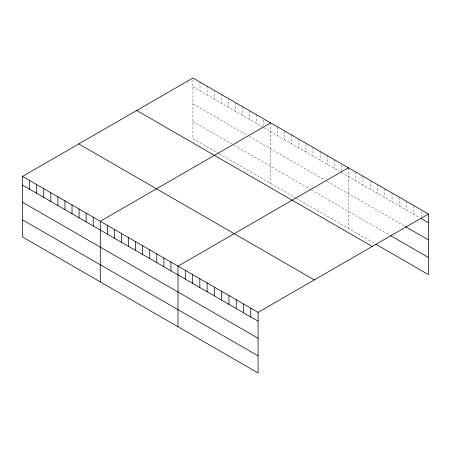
<?xml version="1.0" encoding="UTF-8"?>
<svg xmlns="http://www.w3.org/2000/svg" width="451" height="451" viewBox="0 0 451 451"><rect width="100%" height="100%" fill="white"/><g stroke="black" fill="none" stroke-linecap="round" stroke-linejoin="round"><path stroke-width="0.34" stroke-dasharray="2.25 1.69" d="M192.927 86.789L262.409 126.9M263.587 127.582L339.541 171.436M341.306 172.457L419.351 217.512M192.927 103.893L247.097 135.17M249.454 136.529L324.821 180.045M327.178 181.403L404.789 226.216M192.927 121.522L233.556 144.98M234.142 145.318L310.688 189.51M311.28 189.848L389.625 235.084M218.836 153.588L192.927 138.632L192.927 78.023M219.423 153.926L295.969 198.119M296.555 198.463L374.46 243.439M421.172 211.147L421.172 217.213M413.888 205.6L413.888 214.36M406.61 201.394L406.61 210.155M399.332 197.194L399.332 205.955M392.049 192.989L392.049 201.749M384.771 188.783L384.771 197.549M377.493 184.583L377.493 193.344M370.209 180.377L370.209 189.144M362.931 176.178L362.931 184.938M355.653 171.972L355.653 180.738M348.375 167.772L348.375 228.375M341.306 165.038L341.306 171.104M334.242 159.615L334.242 168.375M327.178 155.533L327.178 164.294M320.109 151.451L320.109 160.218M313.045 147.376L313.045 156.136M305.981 143.294L305.981 152.06M298.912 139.218L298.912 147.979M291.848 135.137L291.848 143.897M284.784 131.055L284.784 139.821M277.715 126.979L277.715 135.74M270.651 122.897L270.651 183.501M263.587 120.169L263.587 125.558M256.518 114.74L256.518 123.501M249.454 110.658L249.454 119.425M242.39 106.583L242.39 115.343M235.321 102.501L235.321 111.262M228.257 98.419L228.257 107.186M221.193 94.344L221.193 103.104M214.124 90.262L214.124 99.028M207.06 86.186L207.06 94.947M199.996 82.105L199.996 90.865"/><path stroke-width="0.68" d="M22.55 176.392L258.073 312.368L258.073 372.977L22.55 236.995L22.55 176.392L192.927 78.023L428.45 214.005L428.45 274.608L375.672 244.138M270.651 122.897L100.274 221.266L100.274 281.869M348.375 167.772L177.993 266.135L177.993 326.744M258.073 312.368L428.45 214.005M421.172 218.566L428.45 222.766M405.398 226.565L428.45 239.876M390.837 235.783L428.45 257.498M136.704 110.489L372.227 246.466M78.773 143.931L314.296 279.908M22.55 185.152L258.073 321.135M22.55 202.262L258.073 338.239M22.55 219.891L258.073 355.867M250.795 308.168L250.795 316.929M243.512 303.963L243.512 312.729M236.234 299.763L236.234 308.523M228.956 295.557L228.956 304.324M221.672 291.357L221.672 300.118M214.394 287.152L214.394 295.912M207.116 282.952L207.116 291.712M199.832 278.746L199.832 287.507M192.554 274.541L192.554 283.307M185.276 270.341L185.276 279.101M170.929 262.059L170.929 270.82M163.865 257.978L163.865 266.744M156.796 253.902L156.796 262.662M149.732 249.82L149.732 258.581M142.668 245.739L142.668 254.505M135.599 241.663L135.599 250.423M128.535 237.581L128.535 246.347M121.471 233.505L121.471 242.266M114.402 229.424L114.402 238.184M107.338 225.342L107.338 234.108M93.205 217.185L93.205 225.951M86.141 213.109L86.141 221.869M79.077 209.027L79.077 217.788M72.008 204.946L72.008 213.712M64.944 200.87L64.944 209.63M57.88 196.788L57.88 205.549M50.811 192.707L50.811 201.473M43.747 188.631L43.747 197.391M36.683 184.549L36.683 193.316M29.614 180.473L29.614 189.234"/></g></svg>
